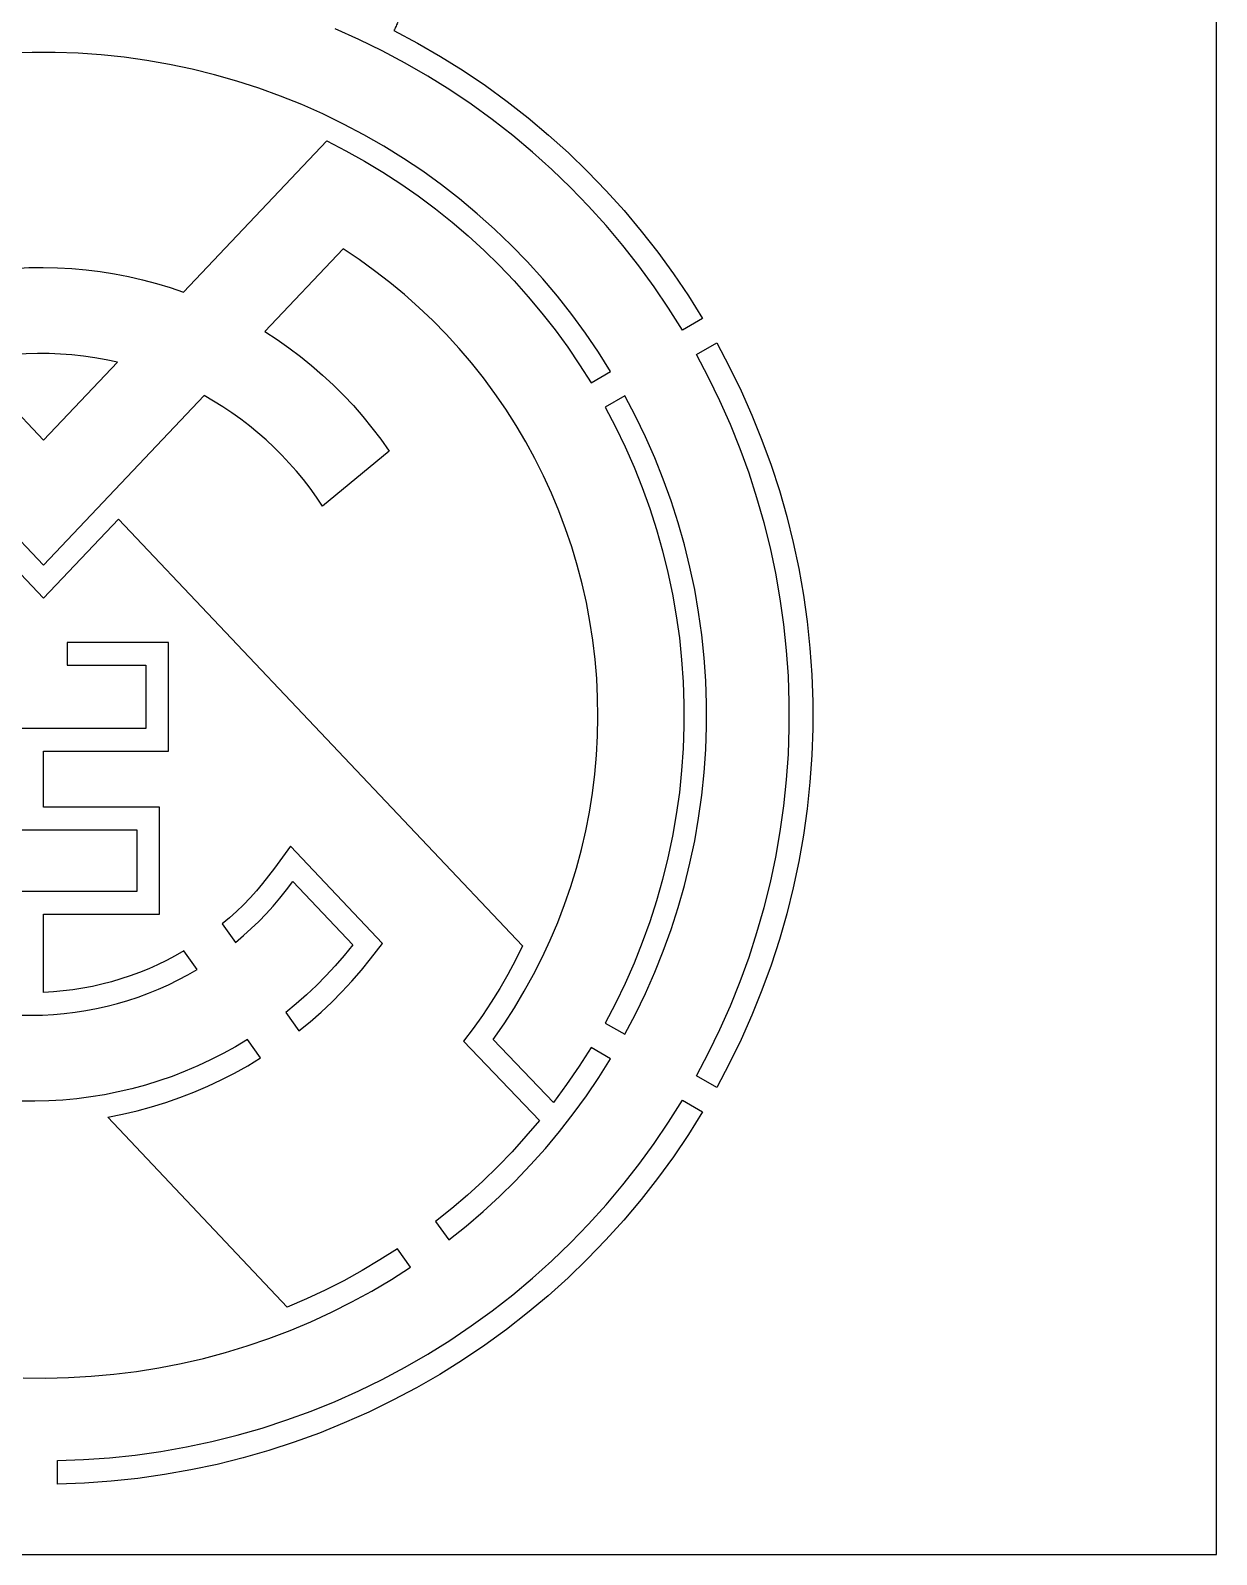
# Model space of a CAD drawing. Header units: millimetres. Extents: x 2193 to 2693, y 298 to 798.
# Drawn here: x 2439.9 to 2692.7, y 297.9 to 622.9 of the extents above; entities that cross this region are included whole.
import ezdxf

# ---------------------------------------------------------------- set-up
doc = ezdxf.new("R2010")
doc.units = ezdxf.units.MM
doc.layers.add('Default_Layer', color=1, linetype='Continuous', true_color=0xff0000)

msp = doc.modelspace()

# ---------------------------------------------------------------- linework, layer by layer
at = {"layer": 'Default_Layer'}
msp.add_lwpolyline([(2192.72, 297.91), (2692.72, 297.91), (2692.72, 797.91), (2192.72, 797.91)], close=True, dxfattribs=at)
for points in [[(2518.35, 625.29), (2518.29, 625.03), (2518.22, 624.78), (2518.15, 624.53), (2518.06, 624.28), (2517.97, 624.04), (2517.86, 623.8), (2517.75, 623.56), (2517.64, 623.33), (2517.51, 623.1), (2517.38, 622.87)], [(2578.87, 558.95), (2575.93, 563.64), (2572.83, 568.22), (2569.57, 572.7), (2566.16, 577.05), (2562.6, 581.29), (2558.89, 585.4), (2555.05, 589.37), (2551.06, 593.22), (2546.95, 596.92), (2542.71, 600.47), (2538.35, 603.88), (2533.87, 607.13), (2529.28, 610.22), (2524.59, 613.15), (2519.8, 615.92), (2514.91, 618.52), (2509.94, 620.94), (2504.89, 623.19)], [(2517.38, 622.87), (2522.41, 620.19), (2527.34, 617.33), (2532.17, 614.31), (2536.89, 611.12), (2541.5, 607.76), (2545.99, 604.25), (2550.35, 600.58), (2554.59, 596.77), (2558.69, 592.81), (2562.64, 588.71), (2566.46, 584.47), (2570.12, 580.11), (2573.63, 575.62), (2576.99, 571.01), (2580.18, 566.28), (2583.2, 561.45)], [(2563.59, 550.13), (2560.97, 554.29), (2558.21, 558.36), (2555.31, 562.32), (2552.27, 566.19), (2549.1, 569.94), (2545.8, 573.59), (2542.37, 577.11), (2538.83, 580.52), (2535.17, 583.79), (2531.39, 586.94), (2527.51, 589.96), (2523.53, 592.84), (2519.45, 595.58), (2515.27, 598.18), (2511.01, 600.63), (2506.67, 602.93), (2502.25, 605.07), (2497.75, 607.07), (2493.19, 608.9), (2488.57, 610.58), (2483.9, 612.09), (2479.17, 613.44), (2474.4, 614.62), (2469.59, 615.64), (2464.75, 616.49), (2459.88, 617.17), (2454.99, 617.69), (2450.09, 618.03), (2445.18, 618.2), (2440.26, 618.2), (2435.35, 618.03)], [(2472.58, 567.09), (2503.09, 599.32)], [(2503.09, 599.32), (2507.14, 597.24), (2511.12, 595.02), (2515.02, 592.67), (2518.84, 590.2), (2522.58, 587.6), (2526.23, 584.87), (2529.78, 582.02), (2533.24, 579.06), (2536.6, 575.99), (2539.85, 572.8), (2543, 569.51), (2546.03, 566.11), (2548.95, 562.61), (2551.75, 559.02), (2554.43, 555.34), (2556.98, 551.57), (2559.41, 547.72)], [(2506.57, 576.3), (2489.89, 558.68)], [(2538.52, 407.72), (2540.86, 411.08), (2543.07, 414.51), (2545.17, 418.02), (2547.14, 421.59), (2548.99, 425.24), (2550.72, 428.94), (2552.31, 432.7), (2553.77, 436.52), (2555.1, 440.38), (2556.29, 444.29), (2557.35, 448.23), (2558.28, 452.21), (2559.06, 456.22), (2559.7, 460.26), (2560.21, 464.31), (2560.57, 468.38), (2560.8, 472.46), (2560.88, 476.55), (2560.82, 480.63), (2560.62, 484.71), (2560.28, 488.78), (2559.8, 492.84), (2559.18, 496.88), (2558.41, 500.89), (2557.52, 504.88), (2556.48, 508.83), (2555.31, 512.74), (2554, 516.61), (2552.56, 520.44), (2550.99, 524.21), (2549.29, 527.92), (2547.46, 531.58), (2545.51, 535.16), (2543.43, 538.68), (2541.23, 542.13), (2538.92, 545.49), (2536.49, 548.78), (2533.95, 551.98), (2531.3, 555.09), (2528.54, 558.1), (2525.68, 561.02), (2522.72, 563.84), (2519.67, 566.55), (2516.52, 569.16), (2513.29, 571.65), (2509.97, 574.04), (2506.57, 576.3)], [(2412.67, 567.28), (2415.57, 568.25), (2418.5, 569.11), (2421.46, 569.87), (2424.44, 570.53), (2427.44, 571.09), (2430.46, 571.55), (2433.5, 571.9), (2436.54, 572.15), (2439.59, 572.3), (2442.64, 572.34), (2445.7, 572.28), (2448.75, 572.11), (2451.79, 571.84), (2454.82, 571.47), (2457.84, 570.99), (2460.84, 570.41), (2463.81, 569.73), (2466.77, 568.95), (2469.69, 568.07), (2472.58, 567.09)], [(2583.2, 561.45), (2578.87, 558.95)], [(2489.89, 558.68), (2492.48, 557), (2495, 555.23), (2497.47, 553.37), (2499.86, 551.43), (2502.19, 549.41), (2504.45, 547.31), (2506.64, 545.14), (2508.75, 542.89), (2510.78, 540.56), (2512.72, 538.17), (2514.59, 535.72), (2516.37, 533.2)], [(2581.87, 553.76), (2586.2, 556.26)], [(2586.2, 556.26), (2588.88, 551.21), (2591.38, 546.07), (2593.7, 540.85), (2595.84, 535.55), (2597.79, 530.18), (2599.55, 524.75), (2601.12, 519.25), (2602.5, 513.71), (2603.69, 508.12), (2604.68, 502.49), (2605.47, 496.83), (2606.07, 491.15), (2606.47, 485.45), (2606.67, 479.74), (2606.67, 474.03), (2606.47, 468.32), (2606.07, 462.62), (2605.47, 456.93), (2604.68, 451.28), (2603.69, 445.65), (2602.5, 440.06), (2601.12, 434.51), (2599.55, 429.02), (2597.79, 423.59), (2595.84, 418.22), (2593.7, 412.92), (2591.38, 407.7), (2588.88, 402.56), (2586.2, 397.51)], [(2458.45, 552.15), (2456.05, 552.66), (2453.64, 553.09), (2451.21, 553.44), (2448.78, 553.7), (2446.34, 553.88), (2443.89, 553.98), (2441.44, 553.99), (2438.99, 553.91), (2436.54, 553.76), (2434.11, 553.52), (2431.68, 553.19), (2429.26, 552.78), (2426.86, 552.29)], [(2581.87, 400.01), (2584.46, 404.9), (2586.88, 409.88), (2589.12, 414.93), (2591.19, 420.07), (2593.08, 425.27), (2594.78, 430.53), (2596.3, 435.85), (2597.64, 441.22), (2598.79, 446.63), (2599.74, 452.08), (2600.51, 457.56), (2601.09, 463.07), (2601.47, 468.59), (2601.67, 474.12), (2601.67, 479.65), (2601.47, 485.18), (2601.09, 490.7), (2600.51, 496.2), (2599.74, 501.68), (2598.79, 507.13), (2597.64, 512.55), (2596.3, 517.92), (2594.78, 523.24), (2593.08, 528.5), (2591.19, 533.7), (2589.12, 538.83), (2586.88, 543.89), (2584.46, 548.87), (2581.87, 553.76)], [(2426.86, 552.29), (2442.72, 535.54), (2458.45, 552.15)], [(2559.41, 547.72), (2563.59, 550.13)], [(2476.96, 545.02), (2442.72, 508.84), (2408.23, 545.29)], [(2502.15, 521.44), (2500.86, 523.37), (2499.51, 525.26), (2498.09, 527.1), (2496.62, 528.89), (2495.08, 530.64), (2493.49, 532.33), (2491.85, 533.98), (2490.15, 535.56), (2488.4, 537.09), (2486.61, 538.57), (2484.77, 539.98), (2482.88, 541.34), (2480.94, 542.63), (2478.97, 543.85), (2476.96, 545.02)], [(2566.59, 544.94), (2562.41, 542.52)], [(2566.59, 408.83), (2568.88, 413.16), (2571.01, 417.57), (2572.99, 422.05), (2574.81, 426.59), (2576.47, 431.2), (2577.97, 435.86), (2579.31, 440.57), (2580.49, 445.32), (2581.5, 450.11), (2582.34, 454.94), (2583.02, 459.79), (2583.53, 464.66), (2583.87, 469.54), (2584.04, 474.44), (2584.04, 479.33), (2583.87, 484.23), (2583.53, 489.11), (2583.02, 493.98), (2582.34, 498.83), (2581.5, 503.65), (2580.49, 508.44), (2579.31, 513.2), (2577.97, 517.91), (2576.47, 522.57), (2574.81, 527.17), (2572.99, 531.72), (2571.01, 536.2), (2568.88, 540.61), (2566.59, 544.94)], [(2562.41, 542.52), (2564.61, 538.34), (2566.66, 534.09), (2568.57, 529.77), (2570.32, 525.39), (2571.92, 520.94), (2573.37, 516.45), (2574.66, 511.91), (2575.79, 507.32), (2576.77, 502.7), (2577.58, 498.05), (2578.23, 493.37), (2578.72, 488.67), (2579.05, 483.96), (2579.21, 479.24), (2579.21, 474.52), (2579.05, 469.8), (2578.72, 465.09), (2578.23, 460.4), (2577.58, 455.72), (2576.77, 451.07), (2575.79, 446.45), (2574.66, 441.86), (2573.37, 437.32), (2571.92, 432.82), (2570.32, 428.38), (2568.57, 424), (2566.66, 419.68), (2564.61, 415.42), (2562.41, 411.24)], [(2407.35, 539.19), (2442.72, 501.82), (2458.68, 518.68), (2544.81, 427.67)], [(2516.37, 533.2), (2502.15, 521.44)], [(2442.72, 417.78), (2442.72, 434.42), (2467.44, 434.42), (2467.44, 457.24), (2442.72, 457.24), (2442.72, 469.21), (2469.32, 469.21), (2469.32, 492.38), (2447.72, 492.38), (2447.72, 487.55), (2464.49, 487.55), (2464.49, 474.04), (2437.89, 474.04), (2437.89, 452.41), (2462.61, 452.41), (2462.61, 439.25), (2437.89, 439.25), (2437.89, 412.93)], [(2512.42, 424.91), (2514.99, 428.18), (2495.33, 448.96), (2491.91, 444.23)], [(2491.91, 444.23), (2490.69, 442.59), (2489.42, 441), (2488.1, 439.45), (2486.74, 437.94), (2485.32, 436.47), (2483.86, 435.05), (2482.35, 433.68), (2480.8, 432.36)], [(2483.62, 428.42), (2485.32, 429.87), (2486.98, 431.36), (2488.59, 432.91), (2490.15, 434.52), (2491.65, 436.17), (2493.1, 437.87), (2494.49, 439.61), (2495.83, 441.4)], [(2495.83, 441.4), (2508.62, 427.89)], [(2480.8, 432.36), (2483.62, 428.42)], [(2472.62, 426.61), (2470.79, 425.57), (2468.93, 424.59), (2467.04, 423.68), (2465.13, 422.82), (2463.18, 422.03), (2461.21, 421.31), (2459.22, 420.65), (2457.21, 420.05), (2455.17, 419.52), (2453.13, 419.06), (2451.06, 418.67), (2448.99, 418.34), (2446.91, 418.09), (2444.82, 417.9), (2442.72, 417.78)], [(2475.44, 422.67), (2472.62, 426.61)], [(2508.62, 427.89), (2506.79, 425.63), (2504.89, 423.44), (2502.91, 421.31), (2500.86, 419.25), (2498.75, 417.26), (2496.57, 415.33), (2494.33, 413.49)], [(2544.81, 427.67), (2543.28, 424.61), (2541.65, 421.6), (2539.94, 418.63), (2538.13, 415.72), (2536.24, 412.87), (2534.26, 410.07), (2532.2, 407.34)], [(2437.89, 412.93), (2440.21, 412.9), (2442.52, 412.94), (2444.83, 413.06), (2447.13, 413.25), (2449.43, 413.53), (2451.72, 413.88), (2453.99, 414.31), (2456.25, 414.81), (2458.48, 415.4), (2460.7, 416.05), (2462.9, 416.78), (2465.07, 417.59), (2467.21, 418.46), (2469.32, 419.41), (2471.39, 420.43), (2473.44, 421.52), (2475.44, 422.67)], [(2497.15, 409.56), (2499.54, 411.52), (2501.87, 413.57), (2504.13, 415.69), (2506.32, 417.89), (2508.43, 420.16), (2510.47, 422.5), (2512.42, 424.91)], [(2494.33, 413.49), (2497.15, 409.56)], [(2562.41, 411.24), (2566.59, 408.83)], [(2486.16, 407.72), (2483.6, 406.18), (2480.99, 404.74), (2478.33, 403.38), (2475.63, 402.12), (2472.88, 400.95), (2470.1, 399.87), (2467.28, 398.89), (2464.43, 398.01), (2461.55, 397.22), (2458.64, 396.54), (2455.72, 395.95), (2452.77, 395.47), (2449.81, 395.09), (2446.84, 394.81), (2443.86, 394.63), (2440.88, 394.55), (2437.89, 394.57)], [(2488.98, 403.79), (2486.16, 407.72)], [(2532.2, 407.34), (2548.39, 390.46)], [(2551.4, 394.29), (2538.52, 407.72)], [(2456.41, 391.17), (2459.54, 391.79), (2462.65, 392.52), (2465.74, 393.36), (2468.79, 394.3), (2471.8, 395.35), (2474.78, 396.51), (2477.72, 397.76), (2480.61, 399.12), (2483.45, 400.58), (2486.25, 402.14), (2488.98, 403.79)], [(2529.09, 365.01), (2532.79, 367.96), (2536.39, 371.04), (2539.88, 374.24), (2543.26, 377.55), (2546.54, 380.97), (2549.69, 384.5), (2552.72, 388.14), (2555.63, 391.87), (2558.42, 395.7), (2561.07, 399.63), (2563.59, 403.63)], [(2559.41, 406.05), (2556.88, 402.04), (2554.21, 398.11), (2551.4, 394.29)], [(2563.59, 403.63), (2559.41, 406.05)], [(2586.2, 397.51), (2581.87, 400.01)], [(2445.72, 317.94), (2451.25, 318.14), (2456.77, 318.54), (2462.27, 319.12), (2467.75, 319.9), (2473.2, 320.86), (2478.61, 322.02), (2483.98, 323.36), (2489.3, 324.89), (2494.56, 326.6), (2499.76, 328.5), (2504.89, 330.57), (2509.94, 332.82), (2514.91, 335.25), (2519.8, 337.85), (2524.59, 340.62), (2529.28, 343.55), (2533.87, 346.64), (2538.35, 349.89), (2542.71, 353.3), (2546.95, 356.85), (2551.06, 360.55), (2555.05, 364.39), (2558.89, 368.37), (2562.6, 372.48), (2566.16, 376.71), (2569.57, 381.07), (2572.83, 385.54), (2575.93, 390.13), (2578.87, 394.81)], [(2578.87, 394.81), (2583.2, 392.31)], [(2583.2, 392.31), (2580.17, 387.47), (2576.97, 382.74), (2573.61, 378.12), (2570.09, 373.62), (2566.41, 369.24), (2562.59, 365), (2558.61, 360.89), (2554.5, 356.92), (2550.26, 353.1), (2545.88, 349.43), (2541.37, 345.91), (2536.75, 342.55), (2532.01, 339.36), (2527.17, 336.33), (2522.22, 333.47), (2517.17, 330.79), (2512.04, 328.29), (2506.82, 325.96), (2501.52, 323.82), (2496.15, 321.86), (2490.72, 320.1), (2485.23, 318.52), (2479.69, 317.13), (2474.1, 315.94), (2468.47, 314.95), (2462.81, 314.15), (2457.13, 313.55), (2451.43, 313.15), (2445.72, 312.94)], [(2494.67, 350.65), (2456.41, 391.17)], [(2548.39, 390.46), (2545.53, 387.08), (2542.57, 383.8), (2539.51, 380.62), (2536.35, 377.54), (2533.08, 374.56), (2529.72, 371.69), (2526.27, 368.93)], [(2526.27, 368.93), (2529.09, 365.01)], [(2518.15, 363.11), (2514.41, 360.72), (2510.6, 358.45), (2506.71, 356.3), (2502.76, 354.29), (2498.74, 352.4), (2494.67, 350.65)], [(2520.96, 359.18), (2518.15, 363.11)], [(2438.35, 335.61), (2443.2, 335.55), (2448.05, 335.65), (2452.89, 335.91), (2457.72, 336.34), (2462.53, 336.94), (2467.32, 337.7), (2472.08, 338.63), (2476.8, 339.72), (2481.49, 340.97), (2486.13, 342.38), (2490.72, 343.95), (2495.25, 345.67), (2499.72, 347.55), (2504.12, 349.58), (2508.45, 351.76), (2512.71, 354.09), (2516.88, 356.56), (2520.96, 359.18)], [(2445.72, 312.94), (2445.72, 317.94)]]:
    msp.add_lwpolyline(points, dxfattribs=at)

doc.saveas('drawing.dxf')
